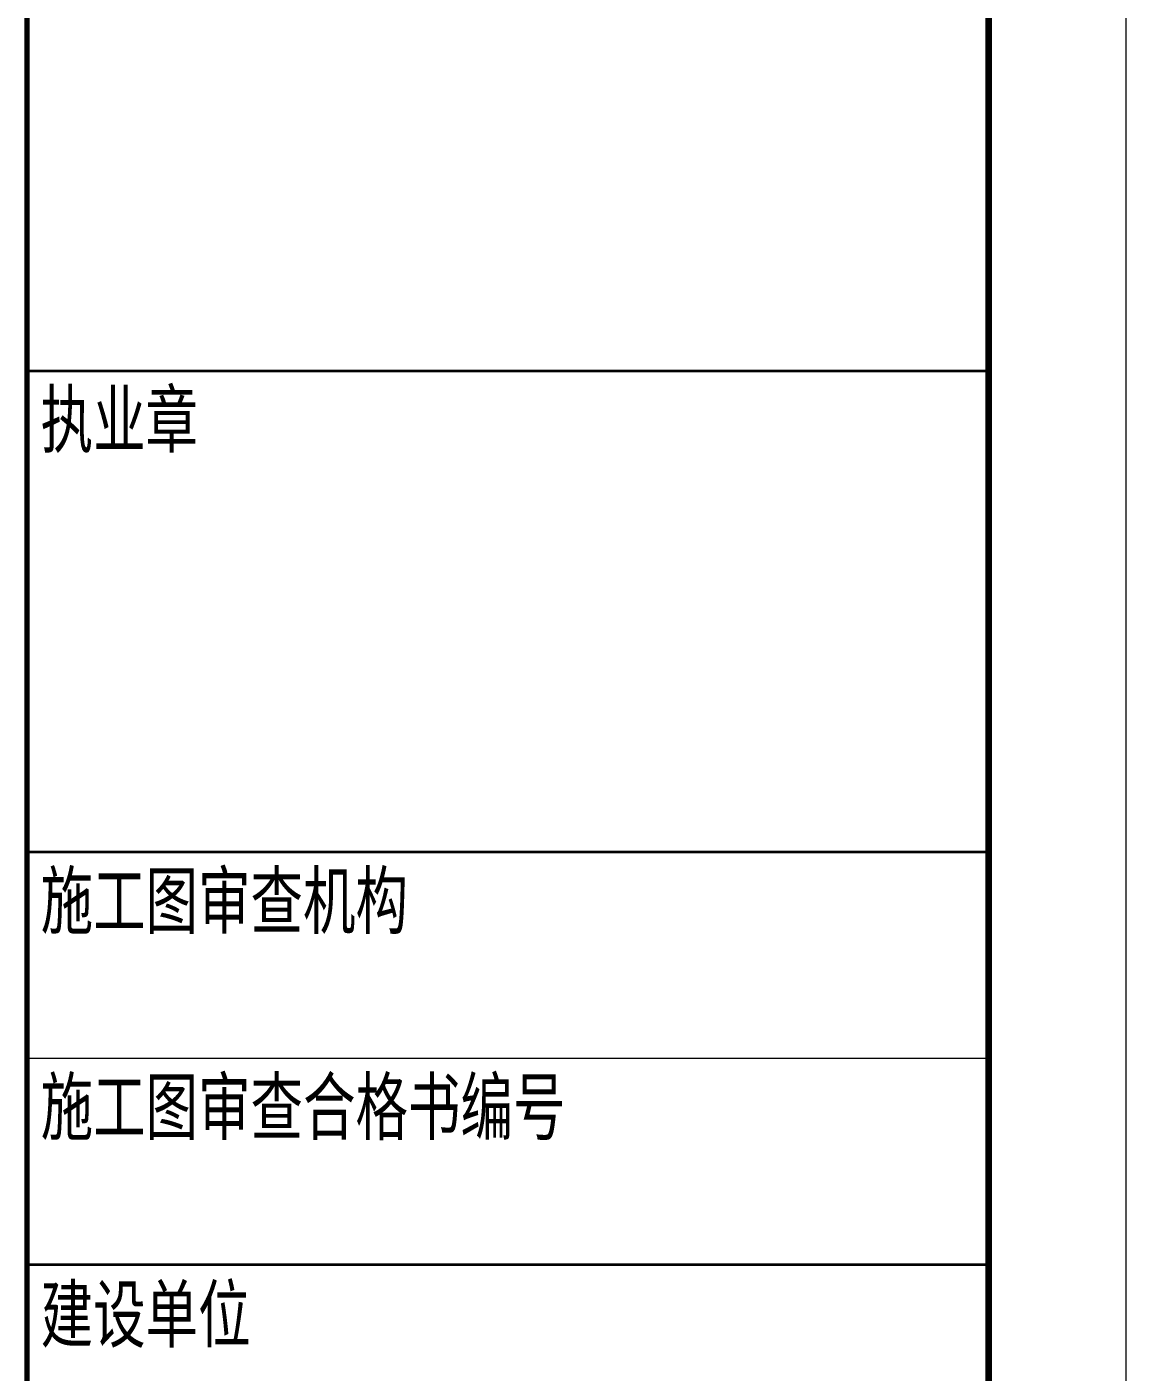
# Model space of a CAD drawing. Extents: x 3968514 to 5230306, y -516551 to -228246.
# Drawn here: x 4559288 to 4567288, y -340234 to -330449 of the extents above; entities that cross this region are included whole.
import ezdxf

# ---------------------------------------------------------------- set-up
doc = ezdxf.new("R2010")
doc.units = 0
doc.header["$LTSCALE"] = 1000
doc.header["$MEASUREMENT"] = 0
doc.layers.add('FRAME', color=3, linetype='Continuous', lineweight=18)
doc.styles.add('FRAME', font='simhei.ttf', dxfattribs={"width": 0.7})

# ---------------------------------------------------------------- blocks, each defined once
blk = doc.blocks.new('A$C0B803521')
at = {"layer": 'FRAME', "lineweight": 18}
for p, q in [((-15943.1, 34252), (-15943.1, 93652)), ((-16943.1, 55852), (-23943.1, 55852))]:
    blk.add_line(p, q, dxfattribs=at)
at = {"layer": 'FRAME', "lineweight": 70}
blk.add_line((-23943.1, 92652), (-23943.1, 35252), dxfattribs=at)
at = {"layer": 'FRAME', "lineweight": 140}
blk.add_line((-16943.1, 35252), (-16943.1, 92652), dxfattribs=at)
at = {"layer": 'FRAME', "lineweight": 35}
for p, q in [((-16943.1, 60852), (-23943.1, 60852)), ((-16943.1, 57352), (-23943.1, 57352)), ((-16943.1, 54352), (-23943.1, 54352))]:
    blk.add_line(p, q, dxfattribs=at)
at = {"layer": 'FRAME', "char_height": 400, "attachment_point": 1, "style": 'FRAME'}
for s, insert, width in [('执业章', (-23843.1, 60702), 3554.576), ('施工图审查机构', (-23843.1, 57202), 5412.542), ('施工图审查合格书编号', (-23843.1, 55702), 6008.136), ('建设单位', (-23843.1, 54192.5), 2375.254)]:
    blk.add_mtext(s, dxfattribs=dict(at, insert=insert, width=width))

msp = doc.modelspace()

# ---------------------------------------------------------------- block references
msp.add_blockref('A$C0B803521', (4583230.74536, -393805.3043))

doc.saveas('drawing.dxf')
